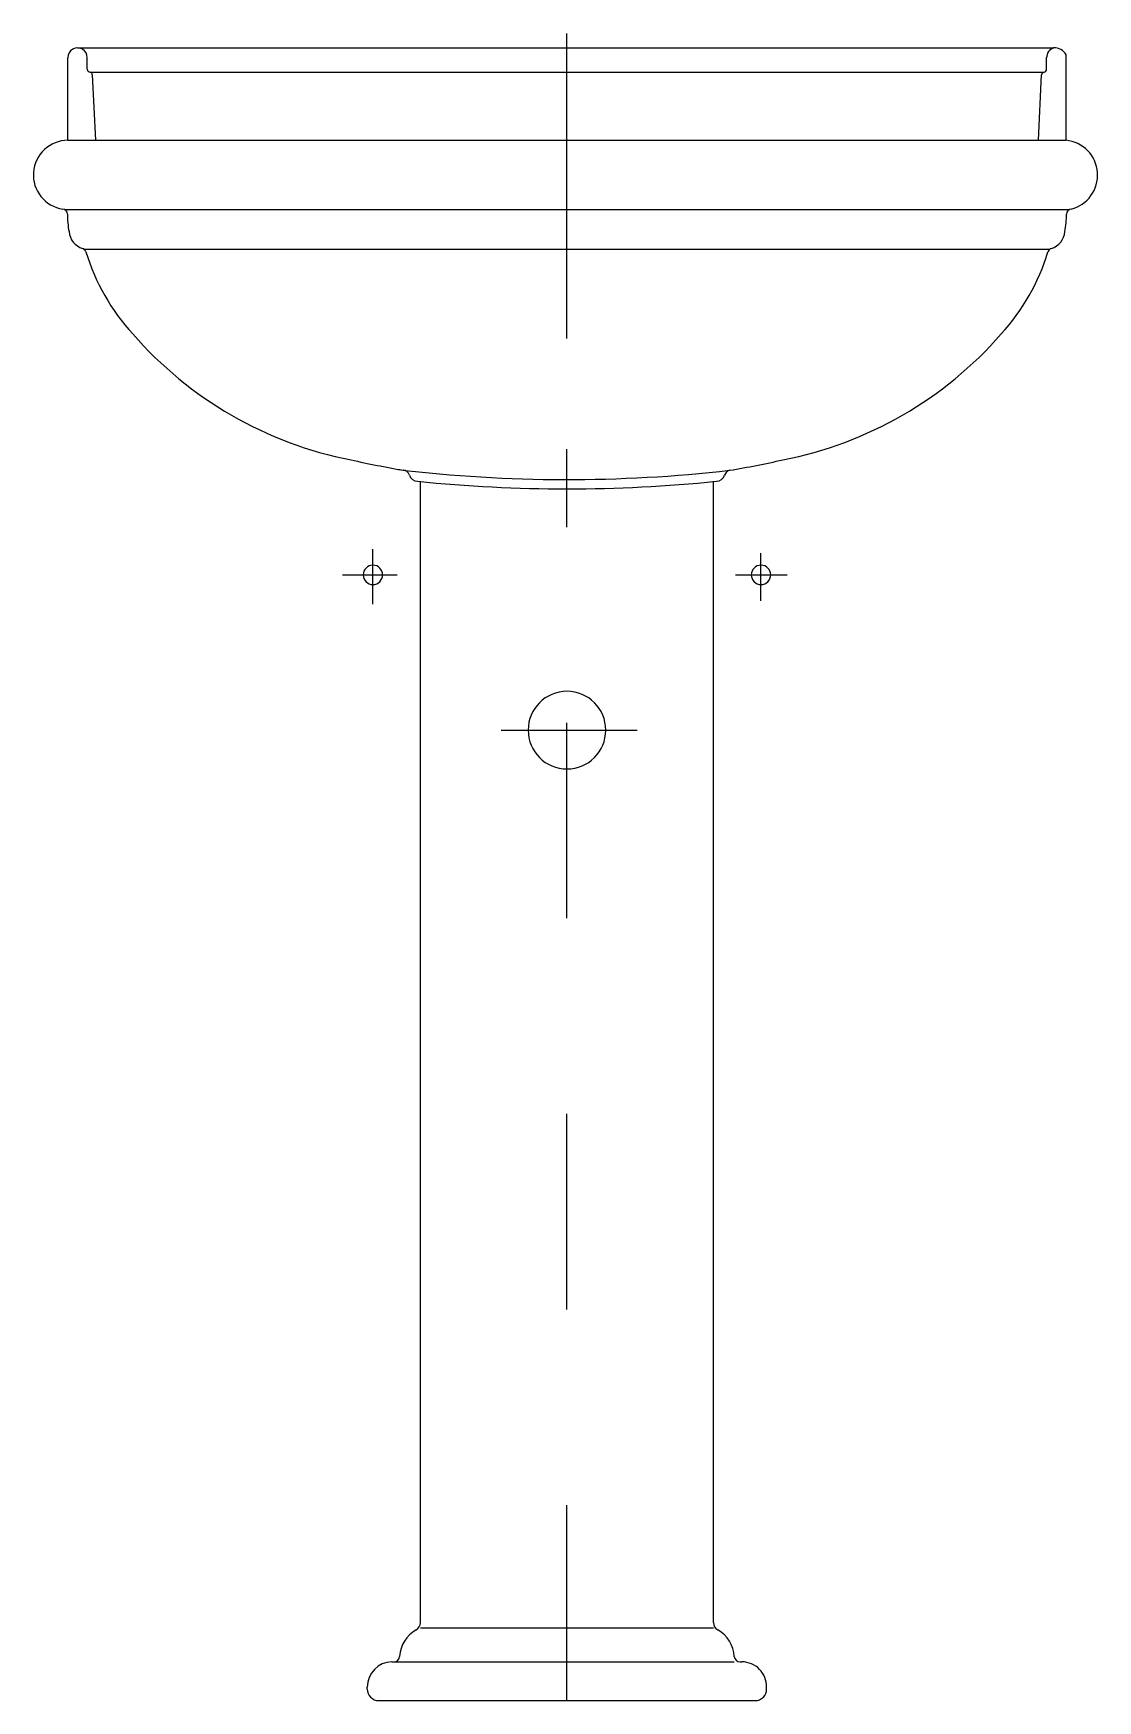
# Model space of a CAD drawing. Extents: x -226.09 to -225.545, y 68.904 to 69.757.
import ezdxf

# ---------------------------------------------------------------- set-up
doc = ezdxf.new("R2010")
doc.units = 0
doc.header["$LTSCALE"] = 0.277867
doc.header["$MEASUREMENT"] = 0
doc.linetypes.add('AXES', pattern=[0.54, 0.3, -0.08, 0.08, -0.08])
doc.linetypes.add('CONTINU', pattern=[0])
doc.layers.get('0').update_dxf_attribs({"linetype": 'CONTINUOUS'})
doc.layers.add('DECA_EIXOS', color=5, linetype='AXES')

msp = doc.modelspace()

# ---------------------------------------------------------------- linework, layer by layer
at = {"linetype": 'CONTINU'}
for points in [[(-225.81667, 69.60078), (-225.81667, 69.75687)], [(-225.57135, 69.73853), (-225.57135, 69.74454)], [(-225.56142, 69.70219), (-225.56142, 69.74597)], [(-226.0605, 69.73703), (-225.57263, 69.73704)], [(-226.05945, 69.73563), (-226.05779, 69.70219)], [(-225.57555, 69.70219), (-225.5739, 69.73564)], [(-226.07192, 69.70219), (-225.56142, 69.70219)], [(-226.07381, 69.66686), (-225.55954, 69.66686)], [(-226.06373, 69.64655), (-225.56961, 69.64655)], [(-225.8916, 68.94443), (-225.8916, 69.52789)], [(-225.74175, 68.94444), (-225.74175, 69.52789)], [(-225.89162, 68.94165), (-225.74175, 68.94165)], [(-225.90616, 68.92427), (-225.73115, 68.92427)], [(-225.72814, 68.92427), (-225.7272, 68.92427)], [(-225.91878, 68.91038), (-225.91878, 68.91137)], [(-225.91295, 68.90443), (-225.72039, 68.90443)], [(-225.71457, 68.9104), (-225.71457, 68.91137)]]:
    msp.add_lwpolyline(points, dxfattribs=at)
at = {"linetype": 'CONTINUOUS'}
for points in [[(-226.06698, 69.74943), (-225.56776, 69.74943)], [(-226.07192, 69.70219), (-226.07192, 69.74438)], [(-226.062, 69.73851), (-226.062, 69.74455)]]:
    msp.add_lwpolyline(points, dxfattribs=at)
at = {"linetype": 'CONTINU'}
for points in [[(-226.062, 69.73851, 0.417564), (-226.0605, 69.73703)], [(-225.57263, 69.73704, 0.378091), (-225.57135, 69.73853)], [(-226.05945, 69.73563, 0.362618), (-226.0605, 69.73703)], [(-225.57263, 69.73704, 0.358755), (-225.5739, 69.73564)], [(-226.07192, 69.70219, 0.930481), (-226.07446, 69.66705)], [(-225.55889, 69.66705, 0.845053), (-225.56142, 69.70219)], [(-226.07219, 69.66448, 0.372695), (-226.07446, 69.66705)], [(-226.07219, 69.66448, 0.046836), (-226.07132, 69.65552)], [(-225.56203, 69.65552, 0.046884), (-225.56116, 69.66448)], [(-225.55889, 69.66705, 0.372662), (-225.56116, 69.66448)], [(-226.07132, 69.65552, 0.302609), (-226.06443, 69.64688)], [(-225.56892, 69.64688, 0.302602), (-225.56203, 69.65552)], [(-226.06269, 69.64513, 0.252417), (-226.06443, 69.64688)], [(-226.06269, 69.64513, 0.11075), (-226.03877, 69.60318)], [(-225.59458, 69.60318, 0.110751), (-225.57066, 69.64513)], [(-225.56892, 69.64688, 0.25149), (-225.57066, 69.64513)], [(-226.03877, 69.60318, 0.166691), (-225.9271, 69.5388)], [(-225.70624, 69.5388, 0.166691), (-225.59458, 69.60318)], [(-225.9271, 69.5388, 0.011999), (-225.90044, 69.53352)], [(-225.90301, 69.53381, 0.057523), (-225.73333, 69.53346)], [(-225.73333, 69.53346, 0.012025), (-225.70624, 69.5388)], [(-225.89729, 69.53101, 0.312576), (-225.90044, 69.53352)], [(-225.89729, 69.53101, 0.32546), (-225.89316, 69.52789)], [(-225.89316, 69.52789, 0.051469), (-225.7402, 69.52789)], [(-225.7402, 69.52789, 0.326951), (-225.73604, 69.53104)], [(-225.73333, 69.53346, 0.283272), (-225.73604, 69.53104)], [(-225.91591, 69.48497, 1), (-225.91591, 69.47505)], [(-225.91591, 69.47505, 1), (-225.91591, 69.48497)], [(-225.71744, 69.48497, 1), (-225.71744, 69.47505)], [(-225.71744, 69.47505, 1), (-225.71744, 69.48497)], [(-225.81667, 69.42047, 1), (-225.81667, 69.38077)], [(-225.81667, 69.42047, 1), (-225.81667, 69.38077)], [(-225.81667, 69.38077, 1), (-225.81667, 69.42047)], [(-225.81667, 69.38077, 1), (-225.81667, 69.42047)], [(-225.8938, 68.94059, 0.251609), (-225.90224, 68.92705)], [(-225.8938, 68.94059, 0.271784), (-225.8916, 68.94443)], [(-225.74175, 68.94444, 0.273195), (-225.73952, 68.94058)], [(-225.7311, 68.92704, 0.251617), (-225.73952, 68.94058)], [(-225.90616, 68.92427, 0.414205), (-225.91878, 68.91137)], [(-225.90515, 68.92427, 0.396233), (-225.90224, 68.92705)], [(-225.7311, 68.92704, 0.402024), (-225.72814, 68.92427)], [(-225.71457, 68.91137, 0.414536), (-225.7272, 68.92427)], [(-225.91878, 68.91038, 0.414497), (-225.91295, 68.90443)], [(-225.72039, 68.90443, 0.415141), (-225.71457, 68.9104)]]:
    msp.add_lwpolyline(points, format="xyb", dxfattribs=at)
at = {"linetype": 'CONTINUOUS'}
for centre, radius, start, end in [((-226.06696, 69.74447), 0.00496, 358.99646, 180.99905), ((-225.56629, 69.74459), 0.00506, 106.9267, 182.2056), ((-225.56735, 69.74265), 0.00679, 29.23137, 93.48166)]:
    msp.add_arc(centre, radius, start, end, dxfattribs=at)
at = {"layer": 'DECA_EIXOS'}
for points in [[(-225.81667, 68.90443), (-225.81667, 69.54432)], [(-225.91591, 69.46507), (-225.91591, 69.4931)], [(-225.71744, 69.46667), (-225.71744, 69.4911)], [(-225.93155, 69.48001), (-225.90352, 69.48001)], [(-225.73053, 69.48001), (-225.7041, 69.48001)], [(-225.85026, 69.40062), (-225.78083, 69.40062)]]:
    msp.add_lwpolyline(points, dxfattribs=at)

doc.saveas('drawing.dxf')
